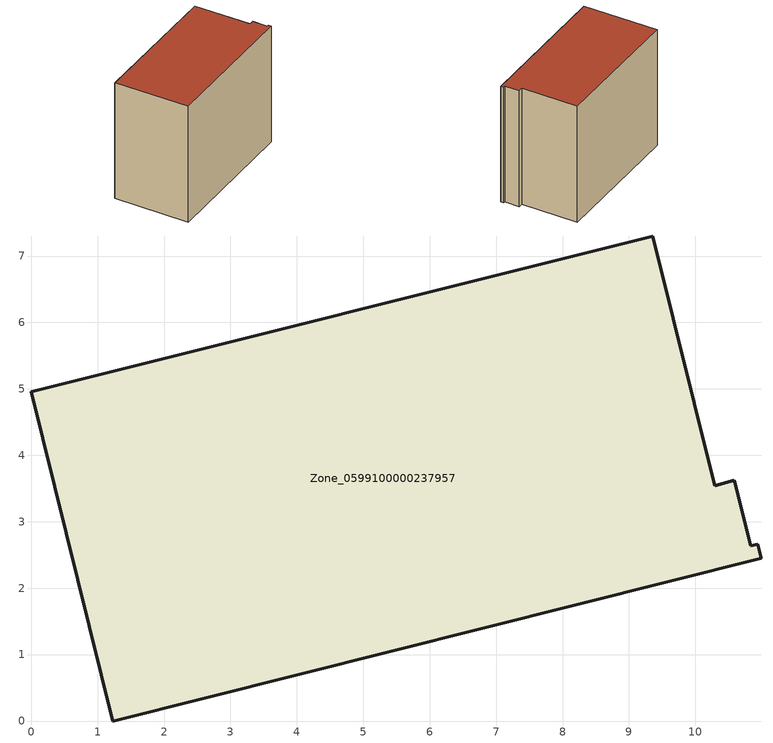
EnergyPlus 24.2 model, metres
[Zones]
Zone_0599100000237957
 floor ground (C_G): 10.29,3.54 10.58,3.62 10.83,2.64 10.94,2.66 10.99,2.45 1.23,0 0,4.96 9.36,7.3 z0
 wall outside (C_F): 1.23,0 10.99,2.45 10.94,2.66 10.83,2.64 10.58,3.62 10.29,3.54 9.36,7.3 0,4.96 1.23,0 z0:8.41
 roof outside (C_R): 9.36,7.3 0,4.96 1.23,0 10.99,2.45 10.94,2.66 10.83,2.64 10.58,3.62 10.29,3.54 z8.41
[BUILDING]
Pand.0599100000237957: North Axis=0; Terrain=City; Loads Convergence Tolerance Value=0.04; Temperature Convergence Tolerance Value=0.4; Solar Distribution=FullExterior; Maximum Number of Warmup Days=25; Minimum Number of Warmup Days=1
[Site:Location]
Rotterdam.The.Hague.AP_ZH_NLD Design_Conditions: Latitude=51.96; Longitude=4.45; Time Zone=1; Elevation=-4.5
[SITE:GROUNDTEMPERATURE:BUILDINGSURFACE]
18, 18, 18, 18, 18, 18, 18, 18, 18, 18, 18, 18
[MATERIAL] Thermal Absorptance=0.9; Solar Absorptance=0.7; Visible Absorptance=0.7
Name | Roughness | Thickness | Conductivity | Density | Specific Heat
G.TI.1975-1991 | MediumSmooth | 0.15 | 0.288461 | 540 | 1210
F.TI.1975-1991 | Rough | 0.3 | 0.230769 | 1920 | 840
R.TI.1975-1991 | MediumRough | 0.2 | 0.153846 | 1500 | 1000
[CONSTRUCTION]
C_G: G.TI.1975-1991
C_F: F.TI.1975-1991
C_R: R.TI.1975-1991
[ZONE]
Zone_0599100000237957: Type=1; Multiplier=1; Ceiling Height=Autocalculate; Volume=Autocalculate; Floor Area=autocalculate; Part of Total Floor Area=Yes
[ZONEINFILTRATION:DESIGNFLOWRATE]
Infil_Zone_0599100000237957: Zone or ZoneList or Space or SpaceList=Zone_0599100000237957; Schedule=AlwaysOn; Design Flow Rate Calculation Method=Flow/Area; Flow Rate per Floor Area=0.003; Constant Term Coefficient=1; Temperature Term Coefficient=0; Velocity Term Coefficient=0; Velocity Squared Term Coefficient=0
[HVACTEMPLATE:ZONE:IDEALLOADSAIRSYSTEM]
Zone_0599100000237957: Maximum Heating Supply Air Temperature=50; Minimum Cooling Supply Air Temperature=13; Maximum Heating Supply Air Humidity Ratio=0.0156; Minimum Cooling Supply Air Humidity Ratio=0.0077; Heating Limit=NoLimit; Cooling Limit=NoLimit; Dehumidification Control Type=ConstantSensibleHeatRatio; Cooling Sensible Heat Ratio=0.7; Dehumidification Setpoint=60; Humidification Control Type=None; Humidification Setpoint=30; Outdoor Air Method=None; Outdoor Air Flow Rate per Person=0.00944; Outdoor Air Flow Rate per Zone Floor Area=0; Outdoor Air Flow Rate per Zone=0; Demand Controlled Ventilation Type=None; Outdoor Air Economizer Type=NoEconomizer; Heat Recovery Type=None; Sensible Heat Recovery Effectiveness=0.7; Latent Heat Recovery Effectiveness=0.65
[ZONECONTROL:THERMOSTAT]
ThermostatControl_Zone_0599100000237957: Zone or ZoneList=Zone_0599100000237957; Control Type Schedule=DualSetpointControlType; Control 1=Thermostat_Zone_0599100000237957; Temperature Difference Between Cutout And Setpoint=0
[THERMOSTATSETPOINT:DUALSETPOINT]
Thermostat_Zone_0599100000237957: Heating Setpoint Temperature Schedule=HeatingSetpoint_Zone_0599100000237957; Cooling Setpoint Temperature Schedule=CoolingSetpoint_Zone_0599100000237957
[SCHEDULE:COMPACT]
HeatingSetpoint_Zone_0599100000237957: Through: 12/31, For: AllDays, Until: 24:00, 21
CoolingSetpoint_Zone_0599100000237957: Through: 12/31, For: AllDays, Until: 24:00, 24
DualSetpointControlType: Through: 12/31, For: AllDays, Until: 24:00, 4
AlwaysOn: Through: 12/31, For: AllDays, Until: 24:00, 1
